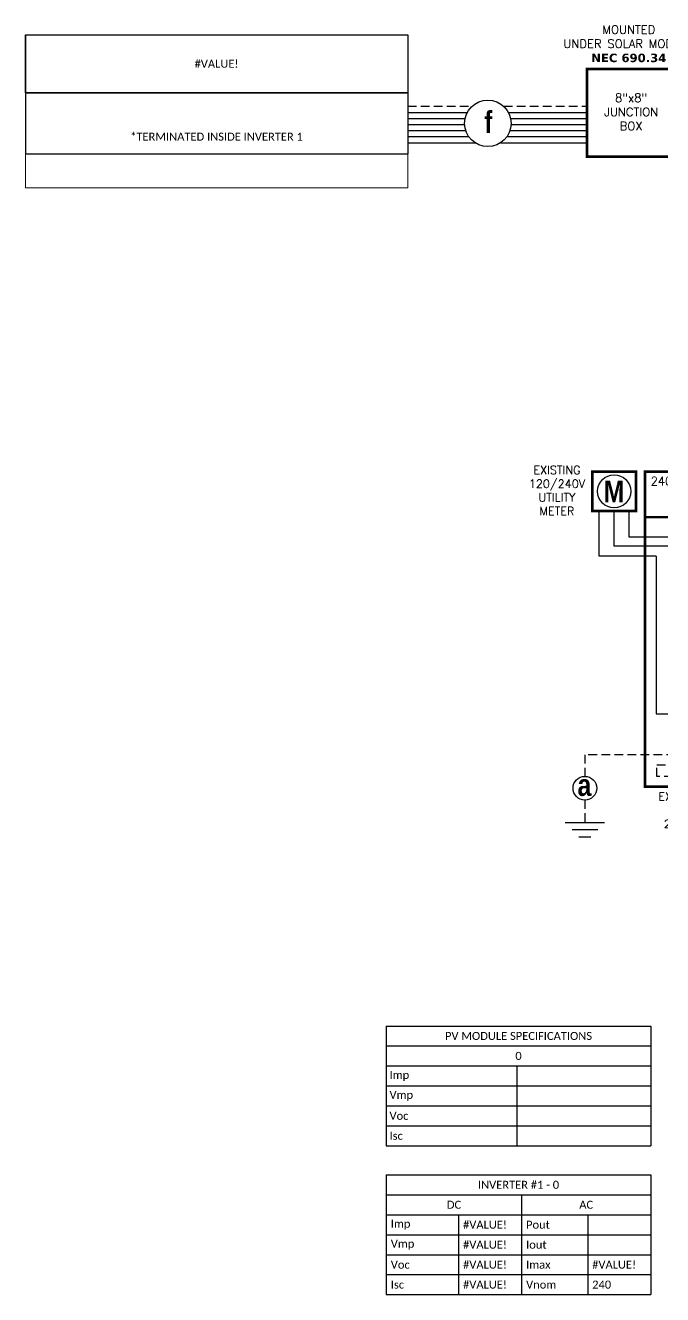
# Model space of a CAD drawing. Header units: feet. Extents: x 14836 to 15605, y 21610 to 22158.
# Drawn here: x 14836 to 15111, y 21610 to 22158 of the extents above; entities that cross this region are included whole.
import ezdxf

# ---------------------------------------------------------------- set-up
doc = ezdxf.new("R2010")
doc.units = ezdxf.units.FT
doc.header["$MEASUREMENT"] = 0
doc.linetypes.add('HIDDEN', pattern=[0.375, 0.25, -0.125])
doc.layers.add('TEXT', color=7, linetype='Continuous')
doc.layers.add('Z - TITLEBLOCK TXT', color=7, linetype='Continuous')
doc.styles.add('ONE LINE TXT', font='techb___.ttf')
doc.styles.get("Standard").update_dxf_attribs({"font": 'simplex.shx'})

# ---------------------------------------------------------------- blocks, each defined once
blk = doc.blocks.new('*T22')
at = {"color": 0, "lineweight": -2, "transparency": 16777216}
for p, q in [((0, 0), (165.11, 0)), ((0, 0), (0, -51.42)), ((165.11, 0), (165.11, -51.42)), ((0, -25.14), (165.11, -25.14)), ((0, -51.42), (165.11, -51.42))]:
    blk.add_line(p, q, dxfattribs=at)
at = {"layer": 'Defpoints', "color": 8, "linetype": 'ByBlock', "lineweight": 0, "transparency": 16777216}
for p, q in [((0, -51.42), (0, -66.05)), ((165.11, -51.42), (165.11, -66.05)), ((0, -66.05), (165.11, -66.05))]:
    blk.add_line(p, q, dxfattribs=at)
at = {"color": 0, "linetype": 'Continuous', "transparency": 16777216, "char_height": 3.4544, "width": 155.095, "attachment_point": 5}
for s, insert in [('{\\fCalibri|b0|i0|c0;#VALUE!', (82.56, -12.57)), ('{\\fCalibri|b0|i0|c0;^J^J*TERMINATED INSIDE INVERTER 1', (82.56, -38.28))]:
    blk.add_mtext(s, dxfattribs=dict(at, insert=insert))
blk = doc.blocks.new('breakerPanel')
at = {"linetype": 'Continuous'}
h = blk.add_hatch(color=1, dxfattribs=at)
h.dxf.hatch_style = 1
edge = h.paths.add_edge_path()
edge.add_arc((-42.47, 86.8), 0.291, 0, 360)
h = blk.add_hatch(color=1, dxfattribs=at)
h.dxf.hatch_style = 1
edge = h.paths.add_edge_path()
edge.add_arc((-38.44, 86.8), 0.291, 0, 360)
h = blk.add_hatch(color=1, dxfattribs=at)
h.dxf.hatch_style = 1
edge = h.paths.add_edge_path()
edge.add_arc((-42.47, 77.16), 0.291, 0, 360)
h = blk.add_hatch(color=1, dxfattribs=at)
h.dxf.hatch_style = 1
edge = h.paths.add_edge_path()
edge.add_arc((-38.44, 77.16), 0.291, 0, 360)
h = blk.add_hatch(color=1, dxfattribs=at)
h.dxf.hatch_style = 1
edge = h.paths.add_edge_path()
edge.add_arc((-38.44, 71.16), 0.528, 0, 360)
h = blk.add_hatch(color=1, dxfattribs=at)
h.dxf.hatch_style = 1
edge = h.paths.add_edge_path()
edge.add_arc((-42.47, 67.78), 0.528, 0, 360)
h = blk.add_hatch(color=1, dxfattribs=at)
h.dxf.hatch_style = 1
edge = h.paths.add_edge_path()
edge.add_arc((-38.44, 61.76), 0.528, 0, 360)
h = blk.add_hatch(color=1, dxfattribs=at)
h.dxf.hatch_style = 1
edge = h.paths.add_edge_path()
edge.add_arc((-42.47, 58.38), 0.528, 0, 360)
h = blk.add_hatch(color=1, dxfattribs=at)
h.dxf.hatch_style = 1
edge = h.paths.add_edge_path()
edge.add_arc((-42.47, 48.98), 0.528, 0, 360)
h = blk.add_hatch(color=1, dxfattribs=at)
h.dxf.hatch_style = 1
edge = h.paths.add_edge_path()
edge.add_arc((-38.44, 52.36), 0.528, 0, 360)
h = blk.add_hatch(color=1, dxfattribs=at)
h.dxf.hatch_style = 1
edge = h.paths.add_edge_path()
edge.add_arc((-42.47, 39.58), 0.528, 0, 360)
h = blk.add_hatch(color=1, dxfattribs=at)
h.dxf.hatch_style = 1
edge = h.paths.add_edge_path()
edge.add_arc((-38.44, 42.95), 0.528, 0, 360)
h = blk.add_hatch(color=1, dxfattribs=at)
h.dxf.hatch_style = 1
edge = h.paths.add_edge_path()
edge.add_arc((-38.44, 33.55), 0.528, 0, 360)
h = blk.add_hatch(color=1, dxfattribs=at)
h.dxf.hatch_style = 1
edge = h.paths.add_edge_path()
edge.add_arc((-42.47, 30.17), 0.528, 0, 360)
at = {"color": 155, "true_color": 0x647190}
blk.add_line((-80.92, 126.59), (0, 126.59), dxfattribs=at)
at = {"color": 253, "linetype": 'Continuous'}
for p, q in [((-100.73, 90.2), (-100.73, 109.7)), ((-76.04, 90.2), (-100.73, 90.2)), ((-76.04, 90.2), (-76.04, 22.16)), ((-76.04, 22.16), (-27.25, 22.16)), ((-27.25, 22.16), (-27.25, 17.57)), ((-27.25, 17.57), (-29.89, 17.57)), ((-11.01, 0.16), (-29.89, 0.16)), ((0, 3), (-11.01, 3)), ((-11.01, 3), (-11.01, 0.16))]:
    blk.add_line(p, q, dxfattribs=at)
at = {"color": 10, "linetype": 'Continuous'}
for p, q in [((-94.24, 94.51), (-94.24, 109.7)), ((-42.47, 94.51), (-94.24, 94.51)), ((-42.47, 87.09), (-42.47, 94.51)), ((-42.47, 30.17), (-42.47, 76.87)), ((-35.88, 67.78), (-45.04, 67.78)), ((-35.88, 58.38), (-45.04, 58.38)), ((-35.88, 48.98), (-45.04, 48.98)), ((-35.88, 39.58), (-45.04, 39.58)), ((-35.88, 30.17), (-45.04, 30.17)), ((-10.98, 30.17), (-29.89, 30.17)), ((-10.98, 6), (-10.98, 30.17)), ((0, 6), (-10.98, 6))]:
    blk.add_line(p, q, dxfattribs=at)
at = {"color": 7, "linetype": 'Continuous'}
for p, q in [((-87.75, 98.34), (-87.75, 109.7)), ((-38.44, 98.34), (-87.75, 98.34)), ((-38.44, 87.09), (-38.44, 98.34)), ((-38.44, 61.76), (-38.44, 76.87)), ((-35.88, 71.16), (-45.04, 71.16)), ((-38.44, 71.16), (-35.88, 71.16)), ((-45.04, 61.76), (-35.88, 61.76)), ((-35.88, 61.76), (-45.04, 61.76)), ((-38.44, 52.36), (-38.44, 61.76)), ((-45.04, 52.36), (-35.88, 52.36)), ((-35.88, 52.36), (-45.04, 52.36)), ((-38.44, 42.95), (-38.44, 52.36)), ((-45.04, 42.95), (-35.88, 42.95)), ((-35.88, 42.95), (-45.04, 42.95)), ((-38.44, 33.55), (-38.44, 42.95)), ((-35.88, 33.55), (-45.04, 33.55)), ((-6.96, 9), (-6.96, 33.55))]:
    blk.add_line(p, q, dxfattribs=at)
at = {"lineweight": 50}
blk.add_line((-80.92, 106.95), (0, 106.95), dxfattribs=at)
at = {"color": 7}
for p, q in [((-29.89, 33.55), (-6.96, 33.55)), ((0, 9), (-6.96, 9))]:
    blk.add_line(p, q, dxfattribs=at)
at = {"color": 1, "linetype": 'Continuous'}
for p, q in [((-51.03, -2.51), (-51.03, 20.23)), ((-46.49, 20.23), (-51.03, 20.23)), ((-46.49, 20.23), (-46.49, -2.51)), ((-34.43, -2.43), (-34.43, 20.16)), ((-29.89, 20.16), (-34.43, 20.16)), ((-29.89, 20.16), (-29.89, -2.43)), ((-46.49, -2.51), (-51.03, -2.51)), ((-29.89, -2.43), (-34.43, -2.43))]:
    blk.add_line(p, q, dxfattribs=at)
at = {"color": 4, "linetype": 'Continuous'}
for p, q in [((-47.97, 18.28), (-49.55, 16.71)), ((-31.37, 18.35), (-32.94, 16.78)), ((-47.97, 13.93), (-49.55, 12.36)), ((-31.37, 14), (-32.94, 12.43)), ((-47.97, 9.58), (-49.55, 8.01)), ((-31.37, 9.65), (-32.94, 8.08)), ((-47.97, 5.23), (-49.55, 3.66)), ((-47.97, 0.88), (-49.55, -0.69)), ((-31.37, 5.3), (-32.94, 3.73)), ((-31.37, 0.95), (-32.94, -0.62))]:
    blk.add_line(p, q, dxfattribs=at)
at = {"color": 92, "linetype": 'HIDDEN', "ltscale": 15}
for p, q in [((-51.03, 4.44), (-106.89, 4.44)), ((-106.89, 4.44), (-106.89, -4.87)), ((-75.84, -4.96), (-75.84, 0.09)), ((-75.84, 0.09), (-51.03, 0.09)), ((0, 0), (-6.96, 0)), ((-6.96, -4.96), (-75.84, -4.96)), ((-6.96, 0), (-6.96, -4.96)), ((-106.89, -15.1), (-106.89, -24.84))]:
    blk.add_line(p, q, dxfattribs=at)
at = {"color": 92, "linetype": 'Continuous', "ltscale": 15}
blk.add_line((-34.43, 0.09), (-46.49, 0.09), dxfattribs=at)
at = {"lineweight": 50, "const_width": 1.19}
for points in [[(-103.67, 109.7), (-103.67, 126.59), (-84.82, 126.59), (-84.82, 109.7)], [(-80.92, -9.3), (-80.92, 126.59), (0, 126.59), (0, -9.3)]]:
    blk.add_lwpolyline(points, close=True, dxfattribs=at)
at = {"color": 92, "linetype": 'Continuous', "lineweight": 5, "ltscale": 0.05, "flags": 128}
for points in [[(-45.88, 10.97), (-41.2, 10.97)], [(-43.54, 13.81), (-43.54, 10.97)], [(-42.01, 10.1), (-45.07, 10.1)], [(-42.82, 9.23), (-44.25, 9.23)]]:
    blk.add_lwpolyline(points, dxfattribs=at)
at = {"color": 92, "linetype": 'Continuous', "ltscale": 4, "flags": 128}
for points in [[(-115.37, -24.84), (-98.41, -24.84)], [(-101.35, -27.98), (-112.43, -27.98)], [(-104.29, -31.12), (-109.49, -31.12)]]:
    blk.add_lwpolyline(points, dxfattribs=at)
at = {"linetype": 'Continuous'}
blk.add_circle((-94.24, 118.15), 7.15, dxfattribs=at)
at = {"color": 1, "linetype": 'Continuous'}
for centre, radius in [((-42.47, 86.8), 0.291), ((-38.44, 86.8), 0.291), ((-42.47, 77.16), 0.291), ((-38.44, 77.16), 0.291), ((-38.44, 71.16), 0.528), ((-42.47, 67.78), 0.528), ((-38.44, 61.76), 0.528), ((-42.47, 58.38), 0.528), ((-42.47, 48.98), 0.528), ((-38.44, 52.36), 0.528), ((-42.47, 39.58), 0.528), ((-38.44, 42.95), 0.528), ((-38.44, 33.55), 0.528), ((-42.47, 30.17), 0.528)]:
    blk.add_circle(centre, radius, dxfattribs=at)
at = {"color": 4, "linetype": 'Continuous'}
for centre in [(-48.76, 17.49), (-32.16, 17.57), (-48.76, 13.14), (-32.16, 13.21), (-48.76, 8.79), (-48.76, 4.44), (-32.16, 8.86), (-32.16, 4.51), (-48.76, 0.09), (-32.16, 0.16)]:
    blk.add_circle(centre, 1.11, dxfattribs=at)
at = {"color": 7, "linetype": 'Continuous'}
blk.add_circle((-106.89, -9.99), 5.11, dxfattribs=at)
at = {"color": 1, "linetype": 'Continuous'}
for centre, radius, start, end in [((-50.14, 81.98), 9.06, 327.8708, 32.1292), ((-46.11, 81.98), 9.06, 327.8708, 32.1292), ((-48.03, 68.62), 3.93, 40.3392, 139.6608), ((-32.88, 68.62), 3.93, 40.3392, 139.6608), ((-48.03, 65.24), 3.93, 40.3392, 139.6608), ((-32.88, 65.24), 3.93, 40.3392, 139.6608), ((-48.03, 59.21), 3.93, 40.3392, 139.6608), ((-32.88, 59.21), 3.93, 40.3392, 139.6608), ((-48.03, 55.84), 3.93, 40.3392, 139.6608), ((-32.88, 55.84), 3.93, 40.3392, 139.6608), ((-48.03, 49.81), 3.93, 40.3392, 139.6608), ((-48.03, 46.43), 3.93, 40.3392, 139.6608), ((-32.88, 49.81), 3.93, 40.3392, 139.6608), ((-32.88, 46.43), 3.93, 40.3392, 139.6608), ((-48.03, 40.41), 3.93, 40.3392, 139.6608), ((-32.88, 40.41), 3.93, 40.3392, 139.6608), ((-48.03, 37.03), 3.93, 40.3392, 139.6608), ((-32.88, 37.03), 3.93, 40.3392, 139.6608), ((-48.03, 31.01), 3.93, 40.3392, 139.6608), ((-32.88, 31.01), 3.93, 40.3392, 139.6608), ((-48.03, 27.63), 3.93, 40.3392, 139.6608), ((-32.88, 27.63), 3.93, 40.3392, 139.6608)]:
    blk.add_arc(centre, radius, start, end, dxfattribs=at)
at = {"color": 253, "linetype": 'Continuous', "style": 'ONE LINE TXT'}
blk.add_text('M', height=9.38, dxfattribs=at).set_placement((-98.8, 113.43))
at = {"color": 4, "linetype": 'Continuous'}
blk.add_text('NEUTRAL', height=1.874, rotation=90, dxfattribs=at).set_placement((-35.08, 4.08))
at = {"color": 1, "attachment_point": 5}
for s, width, gutter_width, heights, insert, char_height in [('EXISTING\\P120/240V UTILITY METER', 0.0523, 7.17, [0], (-118.95, 118.48), 3.5433), ('240V', 0.1481, 0.75, [0], (-72.39, 122.54), 3.658), ('1∅', 0.1481, 0.75, [0], (-5.31, 122.54), 3.658), ('serA MAIN BREAKER\\PserA BUSBAR', 72.4998, 0.75, [0], (-39.75, 113.14), 3.6576), ('EXISTING MAIN BREAKER LOAD CENTER\\P2pocA BACK FEED BREAKER W/BREAKER LOCK\\P{\\fVerdana|b1|i0|c0|p34;NEC 690.64}', 79.2627, 97.94, [154.49], (-39.35, -25.39), 3.5433)]:
    blk.add_mtext_dynamic_manual_height_columns(s, width=width, gutter_width=gutter_width, heights=heights, dxfattribs=dict(at, insert=insert, char_height=char_height))
at = {"color": 4, "linetype": 'Continuous', "insert": (-46.25, 82.15), "char_height": 1.874, "attachment_point": 5, "rotation": 90}
blk.add_mtext_dynamic_manual_height_columns('2pserA\\PMAIN', width=0.1481, gutter_width=0.75, heights=[0], dxfattribs=at)
at = {"color": 1, "linetype": 'Continuous', "insert": (-110.08, -3.93), "char_height": 9.3833, "attachment_point": 1, "style": 'ONE LINE TXT'}
blk.add_mtext_dynamic_manual_height_columns('{\\W1;\\C256;a}', width=0.1385, gutter_width=2.13, heights=[0], dxfattribs=at)
blk = doc.blocks.new('*U17')
at = {"color": 7}
blk.add_blockref('breakerPanel', (0, 0), dxfattribs=at)
blk = doc.blocks.new('*T23')
at = {"color": 0, "lineweight": -2, "transparency": 16777216}
for p, q in [((0, 0), (114.19, 0)), ((0, 0), (0, -51.7)), ((114.19, 0), (114.19, -51.7)), ((0, -8.62), (114.19, -8.62)), ((58.43, -8.62), (58.43, -51.7)), ((0, -17.23), (114.19, -17.23)), ((31.22, -17.23), (31.22, -51.7)), ((86.98, -17.23), (86.98, -51.7)), ((0, -25.85), (114.19, -25.85)), ((0, -34.47), (114.19, -34.47)), ((0, -43.08), (114.19, -43.08)), ((0, -51.7), (114.19, -51.7))]:
    blk.add_line(p, q, dxfattribs=at)
at = {"color": 0, "linetype": 'Continuous', "transparency": 16777216, "char_height": 3.4544}
for s, insert, width, attachment_point in [('{\\fCalibri|b0|i0|c0;INVERTER #1 - 0', (57.09, -4.31), 110.3293, 5), ('{\\fCalibri|b0|i0|c0;DC', (29.22, -12.93), 54.5755, 5), ('{\\fCalibri|b0|i0|c0;AC', (86.31, -12.93), 51.8976, 5), ('{\\fCalibri|b0|i0|c0;Imp', (1.93, -21.54), 27.3681, 4), ('{\\fCalibri|b0|i0|c0;#VALUE!', (33.15, -21.54), 23.3513, 4), ('{\\fCalibri|b0|i0|c0;Pout', (60.36, -21.54), 24.6902, 4), ('{\\fCalibri|b0|i0|c0;', (88.91, -21.54), 23.3513, 4), ('{\\fCalibri|b0|i0|c0;Vmp', (1.93, -30.16), 27.3681, 4), ('{\\fCalibri|b0|i0|c0;#VALUE!', (33.15, -30.16), 23.3513, 4), ('{\\fCalibri|b0|i0|c0;Iout', (60.36, -30.16), 24.6902, 4), ('{\\fCalibri|b0|i0|c0;', (88.91, -30.16), 23.3513, 4), ('{\\fCalibri|b0|i0|c0;Voc', (1.93, -38.78), 27.3681, 4), ('{\\fCalibri|b0|i0|c0;#VALUE!', (33.15, -38.78), 23.3513, 4), ('{\\fCalibri|b0|i0|c0;Imax', (60.36, -38.78), 24.6902, 4), ('{\\fCalibri|b0|i0|c0;#VALUE!', (88.91, -38.78), 23.3513, 4), ('{\\fCalibri|b0|i0|c0;Isc', (1.93, -47.39), 27.3681, 4), ('{\\fCalibri|b0|i0|c0;#VALUE!', (33.15, -47.39), 23.3513, 4), ('{\\fCalibri|b0|i0|c0;Vnom', (60.36, -47.39), 24.6902, 4), ('{\\fCalibri|b0|i0|c0;240', (88.91, -47.39), 23.3513, 4)]:
    blk.add_mtext(s, dxfattribs=dict(at, insert=insert, width=width, attachment_point=attachment_point))
blk = doc.blocks.new('*T24')
at = {"color": 0, "lineweight": -2, "transparency": 16777216}
for p, q in [((0, 0), (114.19, 0)), ((0, 0), (0, -51.69)), ((114.19, 0), (114.19, -51.69)), ((0, -8.62), (114.19, -8.62)), ((0, -17.23), (114.19, -17.23)), ((56.41, -17.23), (56.41, -51.69)), ((0, -25.85), (114.19, -25.85)), ((0, -34.46), (114.19, -34.46)), ((0, -43.08), (114.19, -43.08)), ((0, -51.69), (114.19, -51.69))]:
    blk.add_line(p, q, dxfattribs=at)
at = {"color": 0, "linetype": 'Continuous', "transparency": 16777216, "char_height": 3.4544}
for s, insert, width, attachment_point in [('{\\fCalibri|b0|i0|c0;PV MODULE SPECIFICATIONS', (57.09, -4.31), 111.433, 5), ('{\\fCalibri|b0|i0|c0;0', (57.09, -12.92), 111.433, 5), ('{\\fCalibri|b0|i0|c0;Imp', (1.38, -21.54), 53.6551, 4), ('{\\fCalibri|b0|i0|c0;', (57.78, -21.54), 55.0254, 4), ('{\\fCalibri|b0|i0|c0;Vmp', (1.38, -30.15), 53.6551, 4), ('{\\fCalibri|b0|i0|c0;', (57.78, -30.15), 55.0254, 4), ('{\\fCalibri|b0|i0|c0;Voc', (1.38, -38.77), 53.6551, 4), ('{\\fCalibri|b0|i0|c0;', (57.78, -38.77), 55.0254, 4), ('{\\fCalibri|b0|i0|c0;Isc', (1.38, -47.39), 53.6551, 4), ('{\\fCalibri|b0|i0|c0;', (57.78, -47.39), 55.0254, 4)]:
    blk.add_mtext(s, dxfattribs=dict(at, insert=insert, width=width, attachment_point=attachment_point))
blk = doc.blocks.new('8x8box')
at = {"lineweight": 50, "const_width": 1.19}
blk.add_lwpolyline([(37.78, 0), (0, 0), (0, 37.78), (37.78, 37.78)], close=True, dxfattribs=at)
at = {"color": 1, "char_height": 3.6576, "attachment_point": 5}
for s, width, insert in [(' \\PMOUNTED \\PUNDER SOLAR MODULE\\P{\\fVerdana|b1|i0|c0|p34;NEC 690.34}', 73.0127, (18.01, 51.7)), ('8"x8"  JUNCTION BOX ', 0.4767, (19.03, 19.26))]:
    blk.add_mtext_dynamic_manual_height_columns(s, width=width, gutter_width=7.17, heights=[0], dxfattribs=dict(at, insert=insert))

msp = doc.modelspace()

# ---------------------------------------------------------------- linework, layer by layer
at = {"color": 7, "linetype": 'Continuous'}
for p, q in [((15001.13, 22120.71), (15026.93, 22120.71)), ((15044.61, 22120.71), (15078.6, 22120.71)), ((15001.13, 22115.47), (15025.75, 22115.47)), ((15045.79, 22115.47), (15078.6, 22115.47)), ((15001.13, 22110.23), (15027.54, 22110.23)), ((15044, 22110.23), (15078.6, 22110.23))]:
    msp.add_line(p, q, dxfattribs=at)
at = {"color": 253, "linetype": 'Continuous'}
for p, q in [((15001.13, 22118.09), (15025.96, 22118.09)), ((15045.57, 22118.09), (15078.6, 22118.09)), ((15001.13, 22112.85), (15026.23, 22112.85)), ((15045.3, 22112.85), (15078.6, 22112.85)), ((15001.13, 22107.61), (15030.23, 22107.61)), ((15041.31, 22107.61), (15078.6, 22107.61))]:
    msp.add_line(p, q, dxfattribs=at)
at = {"linetype": 'Continuous'}
msp.add_lwpolyline([(14836.02, 22154.24), (15001.13, 22154.24), (15001.13, 22129.1), (14836.02, 22129.1)], close=True, dxfattribs=at)
at = {"color": 7, "linetype": 'Continuous'}
msp.add_circle((15035.77, 22115.97), 10.03, dxfattribs=at)
at = {"layer": 'TEXT', "color": 92, "linetype": 'HIDDEN', "ltscale": 15}
for p, q in [((15001.13, 22123.34), (15028.96, 22123.34)), ((15042.58, 22123.34), (15078.6, 22123.34))]:
    msp.add_line(p, q, dxfattribs=at)

# ---------------------------------------------------------------- block references
at = {"color": 7}
for name, p in [('8x8box', (15078.6, 22101.63)), ('*U17', (15184.55, 21839))]:
    msp.add_blockref(name, p, dxfattribs=at)
for name, p in [('*T22', (14836.02, 22154.24)), ('*T24', (14991.91, 21726.39)), ('*T23', (14991.91, 21662.16))]:
    msp.add_blockref(name, p)

# ---------------------------------------------------------------- texts
at = {"layer": 'Z - TITLEBLOCK TXT', "color": 1, "linetype": 'Continuous', "insert": (15034.16, 22121.24), "char_height": 9.3833, "attachment_point": 1, "style": 'ONE LINE TXT'}
msp.add_mtext_dynamic_manual_height_columns('{\\W1;\\C256;f}', width=0.1385, gutter_width=2.13, heights=[0], dxfattribs=at)

doc.saveas('drawing.dxf')
